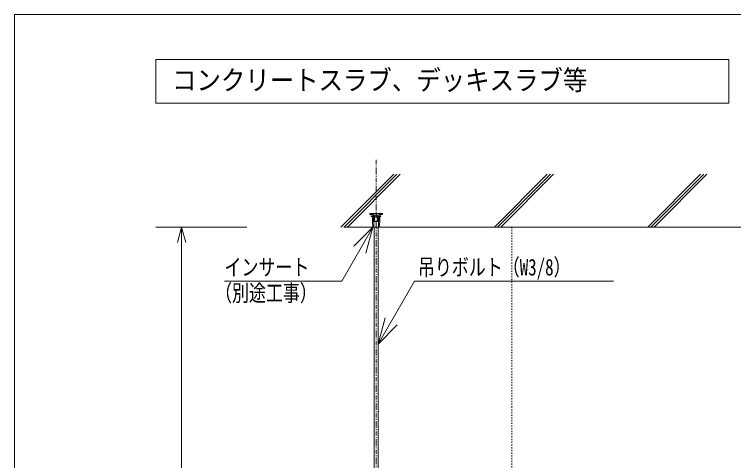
# Model space of a CAD drawing. Units: millimetres, scale not verified. Extents: x -205 to 205, y -142 to 142.
# Drawn here: x -41.2 to 38.3, y -43.8 to 5.5 of the extents above; entities that cross this region are included whole.
import ezdxf
from ezdxf.enums import TextEntityAlignment as Align

# ---------------------------------------------------------------- set-up
doc = ezdxf.new("R2010")
doc.units = ezdxf.units.MM
doc.header["$LTSCALE"] = 0.25
doc.linetypes.add('USER2', pattern=[7.8, 1.8, -0.6, 0.3, -0.6, 3, -0.6, 0.3, -0.6])
doc.linetypes.add('USER3', pattern=[1.2, 0.6, -0.6])
for name, color, linetype, lineweight in [('1-1_1-0 断面', 7, 'Continuous', 18), ('1-2_1-1 寸法', 7, 'Continuous', 18), ('1-3_1-2 文字', 7, 'Continuous', 18), ('F-2_F-1 レイアウト', 7, 'Continuous', 18)]:
    doc.layers.add(name, color=color, linetype=linetype, lineweight=lineweight)
doc.styles.add('ＭＳ ゴシック', font='')
doc.styles.get('ＭＳ ゴシック').set_extended_font_data('MS Gothic')

msp = doc.modelspace()

# ---------------------------------------------------------------- linework, layer by layer
at = {"layer": '1-1_1-0 断面', "color": 4, "linetype": 'USER2'}
msp.add_line((-1.1947, -10.6102), (-1.1947, -93.6004), dxfattribs=at)
at = {"layer": '1-1_1-0 断面'}
for p, q in [((-1.8947, -16.5183), (-1.8947, -16.6433)), ((-0.4947, -16.5183), (-1.8947, -16.5183)), ((-1.8947, -16.6433), (-1.4947, -16.6433)), ((-1.4947, -16.6433), (-1.4947, -17.3933)), ((-1.3697, -16.7183), (-1.1947, -16.6433)), ((-1.1947, -16.6433), (-1.0197, -16.7183)), ((-0.8947, -16.6433), (-0.4947, -16.6433)), ((-0.8947, -17.3933), (-0.8947, -16.6433)), ((-0.4947, -16.6433), (-0.4947, -16.5183)), ((-1.7197, -16.7683), (-1.7197, -16.8433)), ((-1.7197, -16.7683), (-1.4947, -16.7683)), ((-1.7197, -16.8433), (-1.5947, -16.8433)), ((-1.5947, -16.8433), (-1.5947, -17.3933)), ((-1.5947, -17.3933), (-1.5447, -18.0183)), ((-1.4947, -17.3933), (-1.3697, -17.3933)), ((-1.4447, -17.3933), (-1.4447, -18.0183)), ((-1.4197, -16.8933), (-1.4197, -17.3933)), ((-1.4197, -16.8933), (-0.9697, -16.8933)), ((-1.3697, -17.3933), (-1.3697, -16.7183)), ((-1.3697, -16.7183), (-1.0197, -16.7183)), ((-1.3697, -17.3933), (-1.0197, -17.3933)), ((-1.0197, -16.7183), (-1.0197, -17.3933)), ((-1.0197, -17.3933), (-0.8947, -17.3933)), ((-0.9697, -16.8933), (-0.9697, -17.3933)), ((-0.9447, -17.3933), (-0.9447, -18.0183)), ((-0.8947, -16.7683), (-0.6697, -16.7683)), ((-0.7947, -17.3933), (-0.8447, -18.0183)), ((-0.7947, -16.8433), (-0.7947, -17.3933)), ((-0.7947, -16.8433), (-0.6697, -16.8433)), ((-0.6697, -16.7683), (-0.6697, -16.8433)), ((-4.7527, -18.0183), (121.3053, -18.0183)), ((-1.5447, -18.0183), (-0.8447, -18.0183)), ((-1.4197, -83.9932), (-1.4197, -18.0183)), ((-0.9697, -83.9932), (-0.9697, -18.0183))]:
    msp.add_line(p, q, dxfattribs=at)
at = {"layer": '1-1_1-0 断面', "linetype": 'USER3'}
msp.add_line((13.8053, -44.8719), (13.8053, -18.0183), dxfattribs=at)
at = {"layer": '1-2_1-1 寸法'}
for p, q in [((-5.0746, -18.0183), (0.7623, -12.1815)), ((-4.721, -18.0183), (1.1158, -12.1815)), ((-4.3675, -18.0183), (1.4694, -12.1815)), ((11.8719, -18.0183), (17.7088, -12.1815)), ((12.2255, -18.0183), (18.0623, -12.1815)), ((12.579, -18.0183), (18.4159, -12.1815)), ((28.8184, -18.0183), (34.6553, -12.1815)), ((29.172, -18.0183), (35.0088, -12.1815)), ((29.5256, -18.0183), (35.3624, -12.1815))]:
    msp.add_line(p, q, dxfattribs=at)
at = {"layer": '1-3_1-2 文字'}
for p, q in [((-25.5135, -4.3553), (-25.5135, 0.4634)), ((-15.4792, -18.0183), (-25.5135, -18.0183)), ((-22.6753, -18.0183), (-23.1347, -19.7328)), ((-22.6753, -18.0183), (-22.2159, -19.7328)), ((-22.6753, -18.0183), (-22.6753, -93.0183)), ((-1.5447, -18.0183), (-4.9891, -23.9842)), ((-1.5447, -18.0183), (-3.666, -20.1396)), ((-1.5447, -18.0183), (-2.3211, -20.9161)), ((-17.9464, -23.9842), (-4.9891, -23.9842)), ((3.0573, -23.9842), (-0.9697, -30.9593)), ((3.0573, -23.9842), (25.0462, -23.9842)), ((-0.9697, -30.9593), (-0.1932, -28.0615)), ((-0.9697, -30.9593), (1.1516, -28.8379))]:
    msp.add_line(p, q, dxfattribs=at)
msp.add_lwpolyline([(-25.5135, 0.4634), (37.7791, 0.4634), (37.7791, -4.3553), (-25.5135, -4.3553)], dxfattribs=at)
at = {"layer": 'F-2_F-1 レイアウト'}
for p, q in [((205, 5.4634), (-41.154, 5.4634)), ((-41.154, 5.4634), (-41.154, -124.5))]:
    msp.add_line(p, q, dxfattribs=at)

# ---------------------------------------------------------------- texts
at = {"layer": '1-3_1-2 文字', "style": 'ＭＳ ゴシック'}
for s, height, width, p in [('コンクリートスラブ、デッキスラブ等', 2.199, 0.9, (-23.7425, -3.5544)), ('インサート', 1.833, 0.75, (-17.9464, -23.9206)), ('吊りボルト（W3/8）', 1.833, 0.75, (3.4254, -23.9206)), ('（別途工事）', 1.833, 0.75, (-18.986, -26.7664))]:
    msp.add_text(s, height=height, dxfattribs=dict(at, width=width)).set_placement(p, align=Align.BOTTOM_LEFT)

doc.saveas('drawing.dxf')
